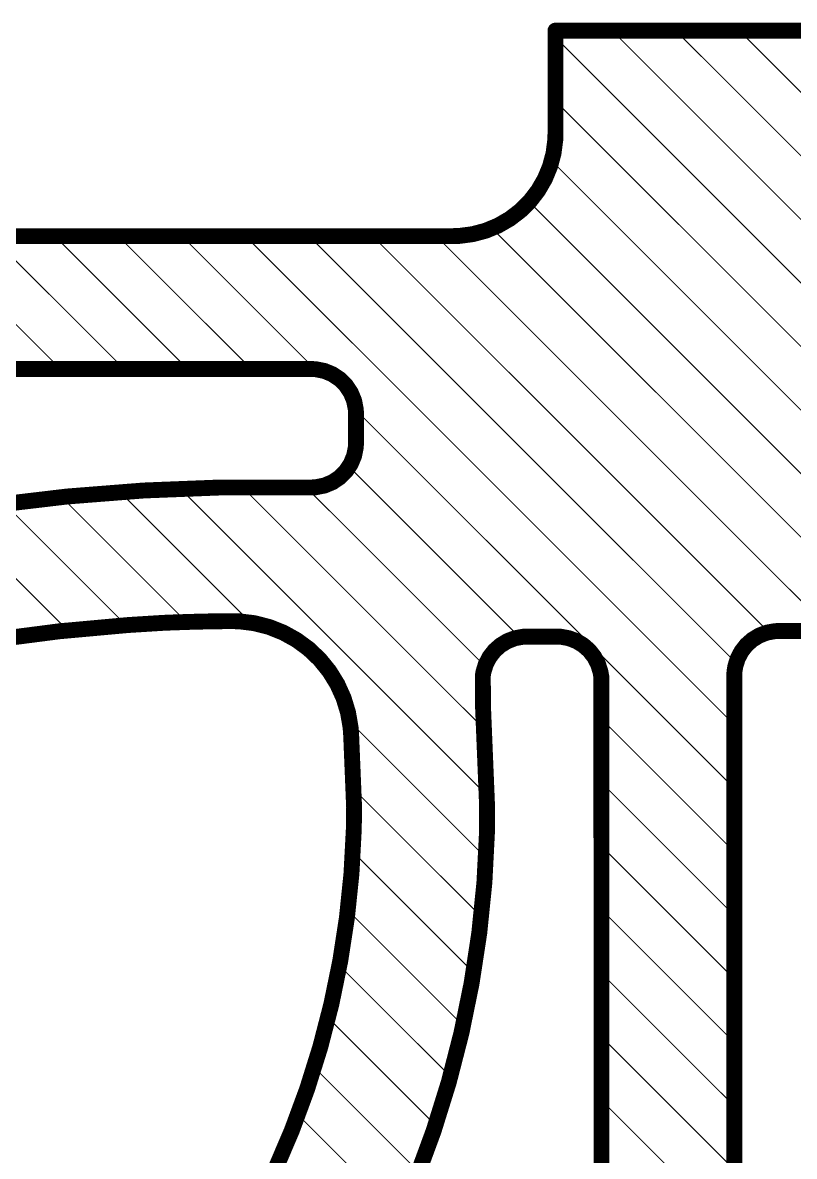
# Model space of a CAD drawing. Header units: inches. Extents: x -4.2 to 12.6, y -6.1 to 3.
# Drawn here: x 8.815 to 9.543, y -0.302 to 0.769 of the extents above; entities that cross this region are included whole.
import ezdxf

# ---------------------------------------------------------------- set-up
doc = ezdxf.new("R2010")
doc.units = ezdxf.units.IN
doc.header["$MEASUREMENT"] = 0
doc.layers.add('Dimension', color=6, linetype='Continuous')

msp = doc.modelspace()

# ---------------------------------------------------------------- linework, layer by layer
at = {"layer": 'Dimension'}
for points, const_width in [([(9.317801, 0.664264), (9.3178018, 0.7612814)], 0.015), ([(9.3178018, 0.7612814), (9.7808769, 0.7612807)], 0.015), ([(9.3706987, 0.7618226), (9.9951131, 0.1374082)], 0.001), ([(9.4306988, 0.7618225), (10.0251403, 0.167381)], 0.001), ([(9.4906988, 0.7618225), (10.067497, 0.1850243)], 0.001), ([(9.3178017, 0.7547196), (9.9778996, 0.0946217)], 0.001), ([(9.3178012, 0.6947201), (9.9784973, 0.034024)], 0.001), ([(9.3159369, 0.6453372), (9.3175933, 0.6579189)], 0.015), ([(9.3175933, 0.6579189), (9.317801, 0.664264)], 0.015), ([(9.3126524, 0.6330792), (9.3159369, 0.6453372)], 0.015), ([(9.3077961, 0.6213549), (9.3126524, 0.6330792)], 0.015), ([(9.3139255, 0.6385958), (9.769025, 0.1834963)], 0.001), ([(9.3014509, 0.6103648), (9.3077961, 0.6213549)], 0.015), ([(9.2937256, 0.6002969), (9.3014509, 0.6103648)], 0.015), ([(9.2847521, 0.5913235), (9.2937256, 0.6002969)], 0.015), ([(9.2925923, 0.599929), (9.738345, 0.1541763)], 0.001), ([(9.263694, 0.5772531), (9.2746841, 0.5835982)], 0.015), ([(9.2746841, 0.5835982), (9.2847521, 0.5913235)], 0.015), ([(9.2397117, 0.5691124), (9.2519696, 0.5723968)], 0.015), ([(9.2519696, 0.5723968), (9.263694, 0.5772531)], 0.015), ([(8.7245072, 0.5680141), (8.8514693, 0.441052)], 0.001), ([(8.7375742, 0.5672484), (9.2207849, 0.5672485)], 0.015), ([(8.7845075, 0.5680138), (8.9114692, 0.4410521)], 0.001), ([(8.8445075, 0.5680138), (8.971469, 0.4410523)], 0.001), ([(8.9045075, 0.5680138), (9.0314689, 0.4410524)], 0.001), ([(8.9645075, 0.5680138), (9.0916906, 0.4408307)], 0.001), ([(9.0245074, 0.5680139), (9.4865986, 0.1059227)], 0.001), ([(9.0845074, 0.5680139), (9.4886079, 0.1639134)], 0.001), ([(9.1445074, 0.5680139), (9.519887, 0.1926343)], 0.001), ([(9.2045074, 0.5680139), (9.5801324, 0.1923889)], 0.001), ([(9.2207848, 0.5672485), (9.2271299, 0.5674561)], 0.015), ([(9.2207848, 0.5672485), (9.2207849, 0.5672485)], 0.015), ([(9.2271299, 0.5674561), (9.2397117, 0.5691124)], 0.015), ([(9.2571948, 0.5753265), (9.7355785, 0.0969428)], 0.001), ([(8.7375735, 0.4418172), (9.0874655, 0.4418179)], 0.015), ([(9.0874655, 0.4418179), (9.0915977, 0.4416146)], 0.015), ([(9.0915977, 0.4416146), (9.0997027, 0.4399998)], 0.015), ([(9.0997027, 0.4399998), (9.1073359, 0.4368323)], 0.015), ([(9.1073359, 0.4368323), (9.114203, 0.4322342)], 0.015), ([(9.114203, 0.4322342), (9.1200392, 0.4263829)], 0.015), ([(9.1200392, 0.4263829), (9.1246196, 0.419504)], 0.015), ([(9.1246196, 0.419504), (9.1277675, 0.4118627)], 0.015), ([(9.1277675, 0.4118627), (9.1293615, 0.4037536)], 0.015), ([(9.1293615, 0.4037536), (9.1295543, 0.3996209)], 0.015), ([(9.1295543, 0.3996209), (9.1295543, 0.399621)], 0.015), ([(9.1295543, 0.399621), (9.129555, 0.3720436)], 0.015), ([(9.1293195, 0.4032018), (9.4866041, 0.0459172)], 0.001), ([(9.1277427, 0.3598255), (9.1293523, 0.3679181)], 0.015), ([(9.1293523, 0.3679181), (9.129555, 0.3720436)], 0.015), ([(9.1245852, 0.3522025), (9.1277427, 0.3598255)], 0.015), ([(9.1200011, 0.3453421), (9.1245852, 0.3522025)], 0.015), ([(9.1073062, 0.3349238), (9.1141667, 0.3395077)], 0.015), ([(9.1141667, 0.3395077), (9.1200011, 0.3453421)], 0.015), ([(9.1225697, 0.3499516), (9.2847013, 0.18782)], 0.001), ([(8.8568066, 0.3214148), (8.9290809, 0.3271054)], 0.015), ([(8.9290809, 0.3271054), (9.0015228, 0.3299534)], 0.015), ([(9.0015228, 0.3299534), (9.0377718, 0.3299539)], 0.015), ([(9.0377718, 0.3299539), (9.0874651, 0.3299542)], 0.015), ([(9.087465, 0.3299542), (9.0915906, 0.3301567)], 0.015), ([(9.087465, 0.3299542), (9.0874651, 0.3299542)], 0.015), ([(9.0915906, 0.3301567), (9.0996831, 0.3317663)], 0.015), ([(9.0996831, 0.3317663), (9.1073062, 0.3349238)], 0.015), ([(8.7848115, 0.3128905), (8.8568066, 0.3214148)], 0.015), ([(8.8510256, 0.3214957), (8.9702927, 0.2022286)], 0.001), ([(8.9064337, 0.3260876), (9.0311474, 0.2013739)], 0.001), ([(8.963305, 0.3292163), (9.2528466, 0.0396747)], 0.001), ([(9.0218022, 0.3307191), (9.2502925, 0.1022288)], 0.001), ([(9.0818017, 0.3307196), (9.2516146, 0.1609067)], 0.001), ([(8.7973776, 0.3151437), (8.9133021, 0.1992192)], 0.001), ([(8.7451494, 0.3073719), (8.8582987, 0.1942226)], 0.001), ([(8.8497104, 0.1942078), (8.9147207, 0.2001135)], 0.015), ([(8.9147207, 0.2001135), (8.9472983, 0.2021401)], 0.015), ([(8.9472983, 0.2021401), (8.9553969, 0.2024781)], 0.015), ([(8.9553969, 0.2024781), (8.9715984, 0.2030392)], 0.015), ([(8.9715984, 0.2030392), (8.9878046, 0.2034473)], 0.015), ([(8.9878046, 0.2034473), (9.0040138, 0.2037023)], 0.015), ([(9.0040138, 0.2037023), (9.0121192, 0.2037725)], 0.015), ([(9.0121192, 0.2037725), (9.0193004, 0.2035882)], 0.015), ([(9.0193004, 0.2035882), (9.033554, 0.201845)], 0.015), ([(9.033554, 0.201845), (9.0474685, 0.1982962)], 0.015), ([(9.0474685, 0.1982962), (9.0608159, 0.1929999)], 0.015), ([(8.784971, 0.1858395), (8.8497104, 0.1942078)], 0.015), ([(9.0608159, 0.1929999), (9.0733778, 0.1860428)], 0.015), ([(9.0733778, 0.1860428), (9.0849487, 0.1775386)], 0.015), ([(9.272547, 0.1849575), (9.2796754, 0.1876636)], 0.015), ([(9.2796754, 0.1876636), (9.2871751, 0.1890392)], 0.015), ([(9.2871751, 0.1890392), (9.2909875, 0.1892121)], 0.015), ([(9.2909875, 0.1892122), (9.3190758, 0.1892129)], 0.015), ([(9.2909875, 0.1892121), (9.2909875, 0.1892122)], 0.015), ([(9.3190758, 0.1892129), (9.3228882, 0.1890399)], 0.015), ([(9.3228882, 0.1890399), (9.3303881, 0.1876643)], 0.015), ([(9.3303881, 0.1876643), (9.3375166, 0.1849582)], 0.015), ([(9.4980173, 0.181225), (9.5037213, 0.1862849)], 0.015), ([(9.5037213, 0.1862849), (9.5102445, 0.1902326)], 0.015), ([(9.5102445, 0.1902326), (9.5173729, 0.1929386)], 0.015), ([(9.5173729, 0.1929386), (9.5248726, 0.1943141)], 0.015), ([(9.5248726, 0.1943141), (9.528685, 0.1944871)], 0.015), ([(9.528685, 0.1944872), (9.5699924, 0.1944879)], 0.015), ([(9.528685, 0.1944871), (9.528685, 0.1944872)], 0.015), ([(9.0849487, 0.1775386), (9.0953391, 0.1676268)], 0.015), ([(9.2556223, 0.169944), (9.2603198, 0.1759499)], 0.015), ([(9.2603198, 0.1759499), (9.2660238, 0.1810098)], 0.015), ([(9.2660238, 0.1810098), (9.272547, 0.1849575)], 0.015), ([(9.3375166, 0.1849582), (9.3440399, 0.1810103)], 0.015), ([(9.3440399, 0.1810103), (9.3497439, 0.1759503)], 0.015), ([(9.3497439, 0.1759503), (9.3544413, 0.1699443)], 0.015), ([(9.4897829, 0.1684644), (9.4933198, 0.1752192)], 0.015), ([(9.4933198, 0.1752192), (9.4980173, 0.181225)], 0.015), ([(9.0953391, 0.1676268), (9.1043789, 0.1564694)], 0.015), ([(9.2520855, 0.1631892), (9.2556223, 0.169944)], 0.015), ([(9.3544413, 0.1699443), (9.3579781, 0.1631893)], 0.015), ([(9.4875227, 0.1611823), (9.4897829, 0.1684644)], 0.015), ([(9.1043789, 0.1564694), (9.1119201, 0.1442492)], 0.015), ([(9.2491989, 0.1521425), (9.2498254, 0.1559071)], 0.015), ([(9.2498254, 0.1559071), (9.2520855, 0.1631892)], 0.015), ([(9.3579781, 0.1631893), (9.3602381, 0.1559069)], 0.015), ([(9.3602381, 0.1559069), (9.3608644, 0.1521423)], 0.015), ([(9.486596, 0.1546118), (9.4868963, 0.1574177)], 0.015), ([(9.486596, 0.1546118), (9.4865967, 0.1263283)], 0.015), ([(9.4868963, 0.1574177), (9.4875227, 0.1611823)], 0.015), ([(9.1119201, 0.1442492), (9.1178393, 0.1311661)], 0.015), ([(9.2491989, 0.1521425), (9.2494927, 0.1210533)], 0.015), ([(9.3608644, 0.1521423), (9.3608645, 0.1521424)], 0.015), ([(9.3608645, 0.1521424), (9.3611641, 0.1510203)], 0.015), ([(9.3611641, 0.1474575), (9.3611641, 0.1510203)], 0.015), ([(9.3611641, 0.1474575), (9.3611654, 0.1471235)], 0.015), ([(9.3611654, 0.1360543), (9.3611654, 0.1471235)], 0.015), ([(9.3611654, 0.1360543), (9.3613545, -2.1587778)], 0.015), ([(9.1178393, 0.1311661), (9.1220397, 0.1174343)], 0.015), ([(9.2494927, 0.1210533), (9.2532057, 0.0301134)], 0.015), ([(9.4865967, 0.1263283), (9.486805, -2.1587814)], 0.015), ([(9.1220397, 0.1174343), (9.1244525, 0.1032786)], 0.015), ([(9.1244525, 0.1032786), (9.124975, 0.096114)], 0.015), ([(9.123311, 0.1092103), (9.2519688, -0.0194475)], 0.001), ([(9.3611674, 0.1113539), (9.4866096, -0.0140883)], 0.001), ([(9.124975, 0.096114), (9.1249751, 0.0961141)], 0.015), ([(9.1249751, 0.0961141), (9.1277711, 0.0276505)], 0.015), ([(9.1270104, 0.0455109), (9.2475433, -0.075022)], 0.001), ([(9.3611723, 0.051349), (9.486615, -0.0740937)], 0.001), ([(9.1274538, 0.0068389), (9.1277711, 0.0276505)], 0.015), ([(9.2531772, 0.0048754), (9.2532034, 0.0288689)], 0.015), ([(9.2532034, 0.0288689), (9.2532036, 0.028869)], 0.015), ([(9.2532036, 0.028869), (9.2532057, 0.0301134)], 0.015), ([(9.1252566, -0.034728), (9.1274538, 0.0068389)], 0.015), ([(9.2507189, -0.0430485), (9.2531772, 0.0048754)], 0.015), ([(9.3611773, -0.008656), (9.4866205, -0.1340992)], 0.001), ([(9.1263223, -0.013801), (9.2403245, -0.1278032)], 0.001), ([(9.1209808, -0.0761327), (9.1252566, -0.034728)], 0.015), ([(9.245861, -0.0907889), (9.2507189, -0.0430485)], 0.015), ([(9.1146374, -0.1172714), (9.1209808, -0.0761327)], 0.015), ([(9.1216274, -0.0691061), (9.2306184, -0.1780971)], 0.001), ([(9.3611822, -0.0686609), (9.486626, -0.1941047)], 0.001), ([(9.2386157, -0.1382257), (9.245861, -0.0907889)], 0.015), ([(9.1062422, -0.1580408), (9.1146374, -0.1172714)], 0.015), ([(9.1136794, -0.1211581), (9.2186704, -0.2261491)], 0.001), ([(9.3611872, -0.1286659), (9.4866314, -0.2541101)], 0.001), ([(9.2290012, -0.1852396), (9.2386157, -0.1382257)], 0.015), ([(9.0958163, -0.1983389), (9.1062422, -0.1580408)], 0.015), ([(9.102862, -0.1703407), (9.2046789, -0.2721576)], 0.001), ([(9.2170418, -0.2317124), (9.2290012, -0.1852396)], 0.015), ([(9.0833858, -0.2380643), (9.0958163, -0.1983389)], 0.015), ([(9.3611921, -0.1886708), (9.4866369, -0.3141156)], 0.001), ([(9.089686, -0.2171647), (9.188805, -0.3162837)], 0.001), ([(9.2027674, -0.2775271), (9.2170418, -0.2317124)], 0.015), ([(9.0689819, -0.2771176), (9.0833858, -0.2380643)], 0.015), ([(9.361197, -0.2486757), (9.4866424, -0.3741211)], 0.001), ([(9.0743416, -0.2618203), (9.1711807, -0.3586594)], 0.001), ([(9.0526407, -0.3154007), (9.0689819, -0.2771176)], 0.015), ([(9.1862139, -0.3225686), (9.2027674, -0.2775271)], 0.015)]:
    msp.add_lwpolyline(points, dxfattribs=dict(at, const_width=const_width))
for points, const_width in [([(9.3140518, 0.7612814, 1), (9.3215518, 0.7612814, 1)], 0.0075), ([(9.3140518, 0.7612814, 1), (9.3215518, 0.7612814, 1)], 0.0075), ([(9.3704487, 0.7618226, 1), (9.3709487, 0.7618226, 1)], 0.0005), ([(9.4304488, 0.7618225, 1), (9.4309488, 0.7618225, 1)], 0.0005), ([(9.4904488, 0.7618225, 1), (9.4909488, 0.7618225, 1)], 0.0005), ([(9.3175517, 0.7547196, 1), (9.3180517, 0.7547196, 1)], 0.0005), ([(9.3175512, 0.6947201, 1), (9.3180512, 0.6947201, 1)], 0.0005), ([(9.3138433, 0.6579189, 1), (9.3213433, 0.6579189, 1)], 0.0075), ([(9.3138433, 0.6579189, 1), (9.3213433, 0.6579189, 1)], 0.0075), ([(9.314051, 0.664264, 1), (9.321551, 0.664264, 1)], 0.0075), ([(9.314051, 0.664264, 1), (9.321551, 0.664264, 1)], 0.0075), ([(9.3121869, 0.6453372, 1), (9.3196869, 0.6453372, 1)], 0.0075), ([(9.3121869, 0.6453372, 1), (9.3196869, 0.6453372, 1)], 0.0075), ([(9.3089024, 0.6330792, 1), (9.3164024, 0.6330792, 1)], 0.0075), ([(9.3089024, 0.6330792, 1), (9.3164024, 0.6330792, 1)], 0.0075), ([(9.3136755, 0.6385958, 1), (9.3141755, 0.6385958, 1)], 0.0005), ([(9.3040461, 0.6213549, 1), (9.3115461, 0.6213549, 1)], 0.0075), ([(9.3040461, 0.6213549, 1), (9.3115461, 0.6213549, 1)], 0.0075), ([(9.2977009, 0.6103648, 1), (9.3052009, 0.6103648, 1)], 0.0075), ([(9.2977009, 0.6103648, 1), (9.3052009, 0.6103648, 1)], 0.0075), ([(9.2899756, 0.6002969, 1), (9.2974756, 0.6002969, 1)], 0.0075), ([(9.2899756, 0.6002969, 1), (9.2974756, 0.6002969, 1)], 0.0075), ([(9.2923423, 0.599929, 1), (9.2928423, 0.599929, 1)], 0.0005), ([(9.2709341, 0.5835982, 1), (9.2784341, 0.5835982, 1)], 0.0075), ([(9.2709341, 0.5835982, 1), (9.2784341, 0.5835982, 1)], 0.0075), ([(9.2810021, 0.5913235, 1), (9.2885021, 0.5913235, 1)], 0.0075), ([(9.2810021, 0.5913235, 1), (9.2885021, 0.5913235, 1)], 0.0075), ([(9.2482196, 0.5723968, 1), (9.2557196, 0.5723968, 1)], 0.0075), ([(9.2482196, 0.5723968, 1), (9.2557196, 0.5723968, 1)], 0.0075), ([(9.259944, 0.5772531, 1), (9.267444, 0.5772531, 1)], 0.0075), ([(9.259944, 0.5772531, 1), (9.267444, 0.5772531, 1)], 0.0075), ([(8.8442575, 0.5680138, 1), (8.8447575, 0.5680138, 1)], 0.0005), ([(8.9042575, 0.5680138, 1), (8.9047575, 0.5680138, 1)], 0.0005), ([(8.9642575, 0.5680138, 1), (8.9647575, 0.5680138, 1)], 0.0005), ([(9.0242574, 0.5680139, 1), (9.0247574, 0.5680139, 1)], 0.0005), ([(9.0842574, 0.5680139, 1), (9.0847574, 0.5680139, 1)], 0.0005), ([(9.1442574, 0.5680139, 1), (9.1447574, 0.5680139, 1)], 0.0005), ([(9.2042574, 0.5680139, 1), (9.2047574, 0.5680139, 1)], 0.0005), ([(9.2170348, 0.5672485, 1), (9.2245348, 0.5672485, 1)], 0.0075), ([(9.2170348, 0.5672485, 1), (9.2245348, 0.5672485, 1)], 0.0075), ([(9.2170349, 0.5672485, 1), (9.2245349, 0.5672485, 1)], 0.0075), ([(9.2170349, 0.5672485, 1), (9.2245349, 0.5672485, 1)], 0.0075), ([(9.2233799, 0.5674561, 1), (9.2308799, 0.5674561, 1)], 0.0075), ([(9.2233799, 0.5674561, 1), (9.2308799, 0.5674561, 1)], 0.0075), ([(9.2359617, 0.5691124, 1), (9.2434617, 0.5691124, 1)], 0.0075), ([(9.2359617, 0.5691124, 1), (9.2434617, 0.5691124, 1)], 0.0075), ([(9.2569448, 0.5753265, 1), (9.2574448, 0.5753265, 1)], 0.0005), ([(8.8512193, 0.441052, 1), (8.8517193, 0.441052, 1)], 0.0005), ([(8.9112192, 0.4410521, 1), (8.9117192, 0.4410521, 1)], 0.0005), ([(8.971219, 0.4410523, 1), (8.971719, 0.4410523, 1)], 0.0005), ([(9.0312189, 0.4410524, 1), (9.0317189, 0.4410524, 1)], 0.0005), ([(9.0837155, 0.4418179, 1), (9.0912155, 0.4418179, 1)], 0.0075), ([(9.0837155, 0.4418179, 1), (9.0912155, 0.4418179, 1)], 0.0075), ([(9.0878477, 0.4416146, 1), (9.0953477, 0.4416146, 1)], 0.0075), ([(9.0878477, 0.4416146, 1), (9.0953477, 0.4416146, 1)], 0.0075), ([(9.0914406, 0.4408307, 1), (9.0919406, 0.4408307, 1)], 0.0005), ([(9.0959527, 0.4399998, 1), (9.1034527, 0.4399998, 1)], 0.0075), ([(9.0959527, 0.4399998, 1), (9.1034527, 0.4399998, 1)], 0.0075), ([(9.1035859, 0.4368323, 1), (9.1110859, 0.4368323, 1)], 0.0075), ([(9.1035859, 0.4368323, 1), (9.1110859, 0.4368323, 1)], 0.0075), ([(9.110453, 0.4322342, 1), (9.117953, 0.4322342, 1)], 0.0075), ([(9.110453, 0.4322342, 1), (9.117953, 0.4322342, 1)], 0.0075), ([(9.1162892, 0.4263829, 1), (9.1237892, 0.4263829, 1)], 0.0075), ([(9.1162892, 0.4263829, 1), (9.1237892, 0.4263829, 1)], 0.0075), ([(9.1208696, 0.419504, 1), (9.1283696, 0.419504, 1)], 0.0075), ([(9.1208696, 0.419504, 1), (9.1283696, 0.419504, 1)], 0.0075), ([(9.1240175, 0.4118627, 1), (9.1315175, 0.4118627, 1)], 0.0075), ([(9.1240175, 0.4118627, 1), (9.1315175, 0.4118627, 1)], 0.0075), ([(9.1256115, 0.4037536, 1), (9.1331115, 0.4037536, 1)], 0.0075), ([(9.1256115, 0.4037536, 1), (9.1331115, 0.4037536, 1)], 0.0075), ([(9.1258043, 0.399621, 1), (9.1333043, 0.399621, 1)], 0.0075), ([(9.1258043, 0.399621, 1), (9.1333043, 0.399621, 1)], 0.0075), ([(9.1258043, 0.3996209, 1), (9.1333043, 0.3996209, 1)], 0.0075), ([(9.1258043, 0.3996209, 1), (9.1333043, 0.3996209, 1)], 0.0075), ([(9.1290695, 0.4032018, 1), (9.1295695, 0.4032018, 1)], 0.0005), ([(9.1256023, 0.3679181, 1), (9.1331023, 0.3679181, 1)], 0.0075), ([(9.1256023, 0.3679181, 1), (9.1331023, 0.3679181, 1)], 0.0075), ([(9.125805, 0.3720436, 1), (9.133305, 0.3720436, 1)], 0.0075), ([(9.125805, 0.3720436, 1), (9.133305, 0.3720436, 1)], 0.0075), ([(9.1239927, 0.3598255, 1), (9.1314927, 0.3598255, 1)], 0.0075), ([(9.1239927, 0.3598255, 1), (9.1314927, 0.3598255, 1)], 0.0075), ([(9.1208352, 0.3522025, 1), (9.1283352, 0.3522025, 1)], 0.0075), ([(9.1208352, 0.3522025, 1), (9.1283352, 0.3522025, 1)], 0.0075), ([(9.1104167, 0.3395077, 1), (9.1179167, 0.3395077, 1)], 0.0075), ([(9.1104167, 0.3395077, 1), (9.1179167, 0.3395077, 1)], 0.0075), ([(9.1162511, 0.3453421, 1), (9.1237511, 0.3453421, 1)], 0.0075), ([(9.1162511, 0.3453421, 1), (9.1237511, 0.3453421, 1)], 0.0075), ([(9.1223197, 0.3499516, 1), (9.1228197, 0.3499516, 1)], 0.0005), ([(8.9253309, 0.3271054, 1), (8.9328309, 0.3271054, 1)], 0.0075), ([(8.9253309, 0.3271054, 1), (8.9328309, 0.3271054, 1)], 0.0075), ([(8.9977728, 0.3299534, 1), (9.0052728, 0.3299534, 1)], 0.0075), ([(8.9977728, 0.3299534, 1), (9.0052728, 0.3299534, 1)], 0.0075), ([(9.0340218, 0.3299539, 1), (9.0415218, 0.3299539, 1)], 0.0075), ([(9.0340218, 0.3299539, 1), (9.0415218, 0.3299539, 1)], 0.0075), ([(9.083715, 0.3299542, 1), (9.091215, 0.3299542, 1)], 0.0075), ([(9.083715, 0.3299542, 1), (9.091215, 0.3299542, 1)], 0.0075), ([(9.0837151, 0.3299542, 1), (9.0912151, 0.3299542, 1)], 0.0075), ([(9.0837151, 0.3299542, 1), (9.0912151, 0.3299542, 1)], 0.0075), ([(9.0878406, 0.3301567, 1), (9.0953406, 0.3301567, 1)], 0.0075), ([(9.0878406, 0.3301567, 1), (9.0953406, 0.3301567, 1)], 0.0075), ([(9.0959331, 0.3317663, 1), (9.1034331, 0.3317663, 1)], 0.0075), ([(9.0959331, 0.3317663, 1), (9.1034331, 0.3317663, 1)], 0.0075), ([(9.1035562, 0.3349238, 1), (9.1110562, 0.3349238, 1)], 0.0075), ([(9.1035562, 0.3349238, 1), (9.1110562, 0.3349238, 1)], 0.0075), ([(8.8530566, 0.3214148, 1), (8.8605566, 0.3214148, 1)], 0.0075), ([(8.8530566, 0.3214148, 1), (8.8605566, 0.3214148, 1)], 0.0075), ([(8.8507756, 0.3214957, 1), (8.8512756, 0.3214957, 1)], 0.0005), ([(8.9061837, 0.3260876, 1), (8.9066837, 0.3260876, 1)], 0.0005), ([(8.963055, 0.3292163, 1), (8.963555, 0.3292163, 1)], 0.0005), ([(9.0215522, 0.3307191, 1), (9.0220522, 0.3307191, 1)], 0.0005), ([(9.0815517, 0.3307196, 1), (9.0820517, 0.3307196, 1)], 0.0005), ([(8.9109707, 0.2001135, 1), (8.9184707, 0.2001135, 1)], 0.0075), ([(8.9109707, 0.2001135, 1), (8.9184707, 0.2001135, 1)], 0.0075), ([(8.9435483, 0.2021401, 1), (8.9510483, 0.2021401, 1)], 0.0075), ([(8.9435483, 0.2021401, 1), (8.9510483, 0.2021401, 1)], 0.0075), ([(8.9516469, 0.2024781, 1), (8.9591469, 0.2024781, 1)], 0.0075), ([(8.9516469, 0.2024781, 1), (8.9591469, 0.2024781, 1)], 0.0075), ([(8.9678484, 0.2030392, 1), (8.9753484, 0.2030392, 1)], 0.0075), ([(8.9678484, 0.2030392, 1), (8.9753484, 0.2030392, 1)], 0.0075), ([(8.9840546, 0.2034473, 1), (8.9915546, 0.2034473, 1)], 0.0075), ([(8.9840546, 0.2034473, 1), (8.9915546, 0.2034473, 1)], 0.0075), ([(9.0002638, 0.2037023, 1), (9.0077638, 0.2037023, 1)], 0.0075), ([(9.0002638, 0.2037023, 1), (9.0077638, 0.2037023, 1)], 0.0075), ([(9.0083692, 0.2037725, 1), (9.0158692, 0.2037725, 1)], 0.0075), ([(9.0083692, 0.2037725, 1), (9.0158692, 0.2037725, 1)], 0.0075), ([(9.0155504, 0.2035882, 1), (9.0230504, 0.2035882, 1)], 0.0075), ([(9.0155504, 0.2035882, 1), (9.0230504, 0.2035882, 1)], 0.0075), ([(9.029804, 0.201845, 1), (9.037304, 0.201845, 1)], 0.0075), ([(9.029804, 0.201845, 1), (9.037304, 0.201845, 1)], 0.0075), ([(9.0437185, 0.1982962, 1), (9.0512185, 0.1982962, 1)], 0.0075), ([(9.0437185, 0.1982962, 1), (9.0512185, 0.1982962, 1)], 0.0075), ([(8.8459604, 0.1942078, 1), (8.8534604, 0.1942078, 1)], 0.0075), ([(8.8459604, 0.1942078, 1), (8.8534604, 0.1942078, 1)], 0.0075), ([(8.8580487, 0.1942226, 1), (8.8585487, 0.1942226, 1)], 0.0005), ([(8.9130521, 0.1992192, 1), (8.9135521, 0.1992192, 1)], 0.0005), ([(8.9700427, 0.2022286, 1), (8.9705427, 0.2022286, 1)], 0.0005), ([(9.0308974, 0.2013739, 1), (9.0313974, 0.2013739, 1)], 0.0005), ([(9.0570659, 0.1929999, 1), (9.0645659, 0.1929999, 1)], 0.0075), ([(9.0570659, 0.1929999, 1), (9.0645659, 0.1929999, 1)], 0.0075), ([(9.0696278, 0.1860428, 1), (9.0771278, 0.1860428, 1)], 0.0075), ([(9.0696278, 0.1860428, 1), (9.0771278, 0.1860428, 1)], 0.0075), ([(9.2759254, 0.1876636, 1), (9.2834254, 0.1876636, 1)], 0.0075), ([(9.2759254, 0.1876636, 1), (9.2834254, 0.1876636, 1)], 0.0075), ([(9.2834251, 0.1890392, 1), (9.2909251, 0.1890392, 1)], 0.0075), ([(9.2834251, 0.1890392, 1), (9.2909251, 0.1890392, 1)], 0.0075), ([(9.2872375, 0.1892122, 1), (9.2947375, 0.1892122, 1)], 0.0075), ([(9.2872375, 0.1892122, 1), (9.2947375, 0.1892122, 1)], 0.0075), ([(9.2872375, 0.1892121, 1), (9.2947375, 0.1892121, 1)], 0.0075), ([(9.2872375, 0.1892121, 1), (9.2947375, 0.1892121, 1)], 0.0075), ([(9.3153258, 0.1892129, 1), (9.3228258, 0.1892129, 1)], 0.0075), ([(9.3153258, 0.1892129, 1), (9.3228258, 0.1892129, 1)], 0.0075), ([(9.3191382, 0.1890399, 1), (9.3266382, 0.1890399, 1)], 0.0075), ([(9.3191382, 0.1890399, 1), (9.3266382, 0.1890399, 1)], 0.0075), ([(9.3266381, 0.1876643, 1), (9.3341381, 0.1876643, 1)], 0.0075), ([(9.3266381, 0.1876643, 1), (9.3341381, 0.1876643, 1)], 0.0075), ([(9.4999713, 0.1862849, 1), (9.5074713, 0.1862849, 1)], 0.0075), ([(9.4999713, 0.1862849, 1), (9.5074713, 0.1862849, 1)], 0.0075), ([(9.5064945, 0.1902326, 1), (9.5139945, 0.1902326, 1)], 0.0075), ([(9.5064945, 0.1902326, 1), (9.5139945, 0.1902326, 1)], 0.0075), ([(9.5136229, 0.1929386, 1), (9.5211229, 0.1929386, 1)], 0.0075), ([(9.5136229, 0.1929386, 1), (9.5211229, 0.1929386, 1)], 0.0075), ([(9.5211226, 0.1943141, 1), (9.5286226, 0.1943141, 1)], 0.0075), ([(9.5211226, 0.1943141, 1), (9.5286226, 0.1943141, 1)], 0.0075), ([(9.519637, 0.1926343, 1), (9.520137, 0.1926343, 1)], 0.0005), ([(9.524935, 0.1944872, 1), (9.532435, 0.1944872, 1)], 0.0075), ([(9.524935, 0.1944872, 1), (9.532435, 0.1944872, 1)], 0.0075), ([(9.524935, 0.1944871, 1), (9.532435, 0.1944871, 1)], 0.0075), ([(9.524935, 0.1944871, 1), (9.532435, 0.1944871, 1)], 0.0075), ([(9.0811987, 0.1775386, 1), (9.0886987, 0.1775386, 1)], 0.0075), ([(9.0811987, 0.1775386, 1), (9.0886987, 0.1775386, 1)], 0.0075), ([(9.2565698, 0.1759499, 1), (9.2640698, 0.1759499, 1)], 0.0075), ([(9.2565698, 0.1759499, 1), (9.2640698, 0.1759499, 1)], 0.0075), ([(9.2622738, 0.1810098, 1), (9.2697738, 0.1810098, 1)], 0.0075), ([(9.2622738, 0.1810098, 1), (9.2697738, 0.1810098, 1)], 0.0075), ([(9.268797, 0.1849575, 1), (9.276297, 0.1849575, 1)], 0.0075), ([(9.268797, 0.1849575, 1), (9.276297, 0.1849575, 1)], 0.0075), ([(9.2844513, 0.18782, 1), (9.2849513, 0.18782, 1)], 0.0005), ([(9.3337666, 0.1849582, 1), (9.3412666, 0.1849582, 1)], 0.0075), ([(9.3337666, 0.1849582, 1), (9.3412666, 0.1849582, 1)], 0.0075), ([(9.3402899, 0.1810103, 1), (9.3477899, 0.1810103, 1)], 0.0075), ([(9.3402899, 0.1810103, 1), (9.3477899, 0.1810103, 1)], 0.0075), ([(9.3459939, 0.1759503, 1), (9.3534939, 0.1759503, 1)], 0.0075), ([(9.3459939, 0.1759503, 1), (9.3534939, 0.1759503, 1)], 0.0075), ([(9.4895698, 0.1752192, 1), (9.4970698, 0.1752192, 1)], 0.0075), ([(9.4895698, 0.1752192, 1), (9.4970698, 0.1752192, 1)], 0.0075), ([(9.4942673, 0.181225, 1), (9.5017673, 0.181225, 1)], 0.0075), ([(9.4942673, 0.181225, 1), (9.5017673, 0.181225, 1)], 0.0075), ([(9.0915891, 0.1676268, 1), (9.0990891, 0.1676268, 1)], 0.0075), ([(9.0915891, 0.1676268, 1), (9.0990891, 0.1676268, 1)], 0.0075), ([(9.2518723, 0.169944, 1), (9.2593723, 0.169944, 1)], 0.0075), ([(9.2518723, 0.169944, 1), (9.2593723, 0.169944, 1)], 0.0075), ([(9.3506913, 0.1699443, 1), (9.3581913, 0.1699443, 1)], 0.0075), ([(9.3506913, 0.1699443, 1), (9.3581913, 0.1699443, 1)], 0.0075), ([(9.4860329, 0.1684644, 1), (9.4935329, 0.1684644, 1)], 0.0075), ([(9.4860329, 0.1684644, 1), (9.4935329, 0.1684644, 1)], 0.0075), ([(9.1006289, 0.1564694, 1), (9.1081289, 0.1564694, 1)], 0.0075), ([(9.1006289, 0.1564694, 1), (9.1081289, 0.1564694, 1)], 0.0075), ([(9.2460754, 0.1559071, 1), (9.2535754, 0.1559071, 1)], 0.0075), ([(9.2460754, 0.1559071, 1), (9.2535754, 0.1559071, 1)], 0.0075), ([(9.2483355, 0.1631892, 1), (9.2558355, 0.1631892, 1)], 0.0075), ([(9.2483355, 0.1631892, 1), (9.2558355, 0.1631892, 1)], 0.0075), ([(9.2513646, 0.1609067, 1), (9.2518646, 0.1609067, 1)], 0.0005), ([(9.3542281, 0.1631893, 1), (9.3617281, 0.1631893, 1)], 0.0075), ([(9.3542281, 0.1631893, 1), (9.3617281, 0.1631893, 1)], 0.0075), ([(9.3564881, 0.1559069, 1), (9.3639881, 0.1559069, 1)], 0.0075), ([(9.3564881, 0.1559069, 1), (9.3639881, 0.1559069, 1)], 0.0075), ([(9.482846, 0.1546118, 1), (9.490346, 0.1546118, 1)], 0.0075), ([(9.482846, 0.1546118, 1), (9.490346, 0.1546118, 1)], 0.0075), ([(9.4831463, 0.1574177, 1), (9.4906463, 0.1574177, 1)], 0.0075), ([(9.4831463, 0.1574177, 1), (9.4906463, 0.1574177, 1)], 0.0075), ([(9.4837727, 0.1611823, 1), (9.4912727, 0.1611823, 1)], 0.0075), ([(9.4837727, 0.1611823, 1), (9.4912727, 0.1611823, 1)], 0.0075), ([(9.4883579, 0.1639134, 1), (9.4888579, 0.1639134, 1)], 0.0005), ([(9.1081701, 0.1442492, 1), (9.1156701, 0.1442492, 1)], 0.0075), ([(9.1081701, 0.1442492, 1), (9.1156701, 0.1442492, 1)], 0.0075), ([(9.2454489, 0.1521425, 1), (9.2529489, 0.1521425, 1)], 0.0075), ([(9.2454489, 0.1521425, 1), (9.2529489, 0.1521425, 1)], 0.0075), ([(9.3571144, 0.1521423, 1), (9.3646144, 0.1521423, 1)], 0.0075), ([(9.3571144, 0.1521423, 1), (9.3646144, 0.1521423, 1)], 0.0075), ([(9.3571145, 0.1521424, 1), (9.3646145, 0.1521424, 1)], 0.0075), ([(9.3571145, 0.1521424, 1), (9.3646145, 0.1521424, 1)], 0.0075), ([(9.3574141, 0.1510203, 1), (9.3649141, 0.1510203, 1)], 0.0075), ([(9.3574141, 0.1510203, 1), (9.3649141, 0.1510203, 1)], 0.0075), ([(9.3574141, 0.1474575, 1), (9.3649141, 0.1474575, 1)], 0.0075), ([(9.3574141, 0.1474575, 1), (9.3649141, 0.1474575, 1)], 0.0075), ([(9.3574154, 0.1471235, 1), (9.3649154, 0.1471235, 1)], 0.0075), ([(9.3574154, 0.1471235, 1), (9.3649154, 0.1471235, 1)], 0.0075), ([(9.3574154, 0.1360543, 1), (9.3649154, 0.1360543, 1)], 0.0075), ([(9.3574154, 0.1360543, 1), (9.3649154, 0.1360543, 1)], 0.0075), ([(9.1140893, 0.1311661, 1), (9.1215893, 0.1311661, 1)], 0.0075), ([(9.1140893, 0.1311661, 1), (9.1215893, 0.1311661, 1)], 0.0075), ([(9.2457427, 0.1210533, 1), (9.2532427, 0.1210533, 1)], 0.0075), ([(9.2457427, 0.1210533, 1), (9.2532427, 0.1210533, 1)], 0.0075), ([(9.4828467, 0.1263283, 1), (9.4903467, 0.1263283, 1)], 0.0075), ([(9.4828467, 0.1263283, 1), (9.4903467, 0.1263283, 1)], 0.0075), ([(9.1182897, 0.1174343, 1), (9.1257897, 0.1174343, 1)], 0.0075), ([(9.1182897, 0.1174343, 1), (9.1257897, 0.1174343, 1)], 0.0075), ([(9.1207025, 0.1032786, 1), (9.1282025, 0.1032786, 1)], 0.0075), ([(9.1207025, 0.1032786, 1), (9.1282025, 0.1032786, 1)], 0.0075), ([(9.123061, 0.1092103, 1), (9.123561, 0.1092103, 1)], 0.0005), ([(9.3609174, 0.1113539, 1), (9.3614174, 0.1113539, 1)], 0.0005), ([(9.121225, 0.096114, 1), (9.128725, 0.096114, 1)], 0.0075), ([(9.121225, 0.096114, 1), (9.128725, 0.096114, 1)], 0.0075), ([(9.1212251, 0.0961141, 1), (9.1287251, 0.0961141, 1)], 0.0075), ([(9.1212251, 0.0961141, 1), (9.1287251, 0.0961141, 1)], 0.0075), ([(9.2500425, 0.1022288, 1), (9.2505425, 0.1022288, 1)], 0.0005), ([(9.4863486, 0.1059227, 1), (9.4868486, 0.1059227, 1)], 0.0005), ([(9.1267604, 0.0455109, 1), (9.1272604, 0.0455109, 1)], 0.0005), ([(9.3609223, 0.051349, 1), (9.3614223, 0.051349, 1)], 0.0005), ([(9.4863541, 0.0459172, 1), (9.4868541, 0.0459172, 1)], 0.0005), ([(9.1240211, 0.0276505, 1), (9.1315211, 0.0276505, 1)], 0.0075), ([(9.1240211, 0.0276505, 1), (9.1315211, 0.0276505, 1)], 0.0075), ([(9.2494534, 0.0288689, 1), (9.2569534, 0.0288689, 1)], 0.0075), ([(9.2494534, 0.0288689, 1), (9.2569534, 0.0288689, 1)], 0.0075), ([(9.2494536, 0.028869, 1), (9.2569536, 0.028869, 1)], 0.0075), ([(9.2494536, 0.028869, 1), (9.2569536, 0.028869, 1)], 0.0075), ([(9.2494557, 0.0301134, 1), (9.2569557, 0.0301134, 1)], 0.0075), ([(9.2494557, 0.0301134, 1), (9.2569557, 0.0301134, 1)], 0.0075), ([(9.2525966, 0.0396747, 1), (9.2530966, 0.0396747, 1)], 0.0005), ([(9.1237038, 0.0068389, 1), (9.1312038, 0.0068389, 1)], 0.0075), ([(9.1237038, 0.0068389, 1), (9.1312038, 0.0068389, 1)], 0.0075), ([(9.2494272, 0.0048754, 1), (9.2569272, 0.0048754, 1)], 0.0075), ([(9.2494272, 0.0048754, 1), (9.2569272, 0.0048754, 1)], 0.0075), ([(9.3609273, -0.008656, 1), (9.3614273, -0.008656, 1)], 0.0005), ([(9.1260723, -0.013801, 1), (9.1265723, -0.013801, 1)], 0.0005), ([(9.2517188, -0.0194475, 1), (9.2522188, -0.0194475, 1)], 0.0005), ([(9.4863596, -0.0140883, 1), (9.4868596, -0.0140883, 1)], 0.0005), ([(9.1215066, -0.034728, 1), (9.1290066, -0.034728, 1)], 0.0075), ([(9.1215066, -0.034728, 1), (9.1290066, -0.034728, 1)], 0.0075), ([(9.2469689, -0.0430485, 1), (9.2544689, -0.0430485, 1)], 0.0075), ([(9.2469689, -0.0430485, 1), (9.2544689, -0.0430485, 1)], 0.0075), ([(9.1172308, -0.0761327, 1), (9.1247308, -0.0761327, 1)], 0.0075), ([(9.1172308, -0.0761327, 1), (9.1247308, -0.0761327, 1)], 0.0075), ([(9.1213774, -0.0691061, 1), (9.1218774, -0.0691061, 1)], 0.0005), ([(9.2472933, -0.075022, 1), (9.2477933, -0.075022, 1)], 0.0005), ([(9.3609322, -0.0686609, 1), (9.3614322, -0.0686609, 1)], 0.0005), ([(9.486365, -0.0740937, 1), (9.486865, -0.0740937, 1)], 0.0005), ([(9.242111, -0.0907889, 1), (9.249611, -0.0907889, 1)], 0.0075), ([(9.242111, -0.0907889, 1), (9.249611, -0.0907889, 1)], 0.0075), ([(9.1108874, -0.1172714, 1), (9.1183874, -0.1172714, 1)], 0.0075), ([(9.1108874, -0.1172714, 1), (9.1183874, -0.1172714, 1)], 0.0075), ([(9.1134294, -0.1211581, 1), (9.1139294, -0.1211581, 1)], 0.0005), ([(9.2400745, -0.1278032, 1), (9.2405745, -0.1278032, 1)], 0.0005), ([(9.3609372, -0.1286659, 1), (9.3614372, -0.1286659, 1)], 0.0005), ([(9.2348657, -0.1382257, 1), (9.2423657, -0.1382257, 1)], 0.0075), ([(9.2348657, -0.1382257, 1), (9.2423657, -0.1382257, 1)], 0.0075), ([(9.4863705, -0.1340992, 1), (9.4868705, -0.1340992, 1)], 0.0005), ([(9.1024922, -0.1580408, 1), (9.1099922, -0.1580408, 1)], 0.0075), ([(9.1024922, -0.1580408, 1), (9.1099922, -0.1580408, 1)], 0.0075), ([(9.102612, -0.1703407, 1), (9.103112, -0.1703407, 1)], 0.0005), ([(9.2252512, -0.1852396, 1), (9.2327512, -0.1852396, 1)], 0.0075), ([(9.2252512, -0.1852396, 1), (9.2327512, -0.1852396, 1)], 0.0075), ([(9.2303684, -0.1780971, 1), (9.2308684, -0.1780971, 1)], 0.0005), ([(9.0920663, -0.1983389, 1), (9.0995663, -0.1983389, 1)], 0.0075), ([(9.0920663, -0.1983389, 1), (9.0995663, -0.1983389, 1)], 0.0075), ([(9.3609421, -0.1886708, 1), (9.3614421, -0.1886708, 1)], 0.0005), ([(9.486376, -0.1941047, 1), (9.486876, -0.1941047, 1)], 0.0005), ([(9.089436, -0.2171647, 1), (9.089936, -0.2171647, 1)], 0.0005), ([(9.2132918, -0.2317124, 1), (9.2207918, -0.2317124, 1)], 0.0075), ([(9.2132918, -0.2317124, 1), (9.2207918, -0.2317124, 1)], 0.0075), ([(9.0796358, -0.2380643, 1), (9.0871358, -0.2380643, 1)], 0.0075), ([(9.0796358, -0.2380643, 1), (9.0871358, -0.2380643, 1)], 0.0075), ([(9.2184204, -0.2261491, 1), (9.2189204, -0.2261491, 1)], 0.0005), ([(9.360947, -0.2486757, 1), (9.361447, -0.2486757, 1)], 0.0005), ([(9.4863814, -0.2541101, 1), (9.4868814, -0.2541101, 1)], 0.0005), ([(9.0740916, -0.2618203, 1), (9.0745916, -0.2618203, 1)], 0.0005), ([(9.0652319, -0.2771176, 1), (9.0727319, -0.2771176, 1)], 0.0075), ([(9.0652319, -0.2771176, 1), (9.0727319, -0.2771176, 1)], 0.0075), ([(9.1990174, -0.2775271, 1), (9.2065174, -0.2775271, 1)], 0.0075), ([(9.1990174, -0.2775271, 1), (9.2065174, -0.2775271, 1)], 0.0075), ([(9.2044289, -0.2721576, 1), (9.2049289, -0.2721576, 1)], 0.0005)]:
    msp.add_lwpolyline(points, format="xyb", close=True, dxfattribs=dict(at, const_width=const_width))

doc.saveas('drawing.dxf')
